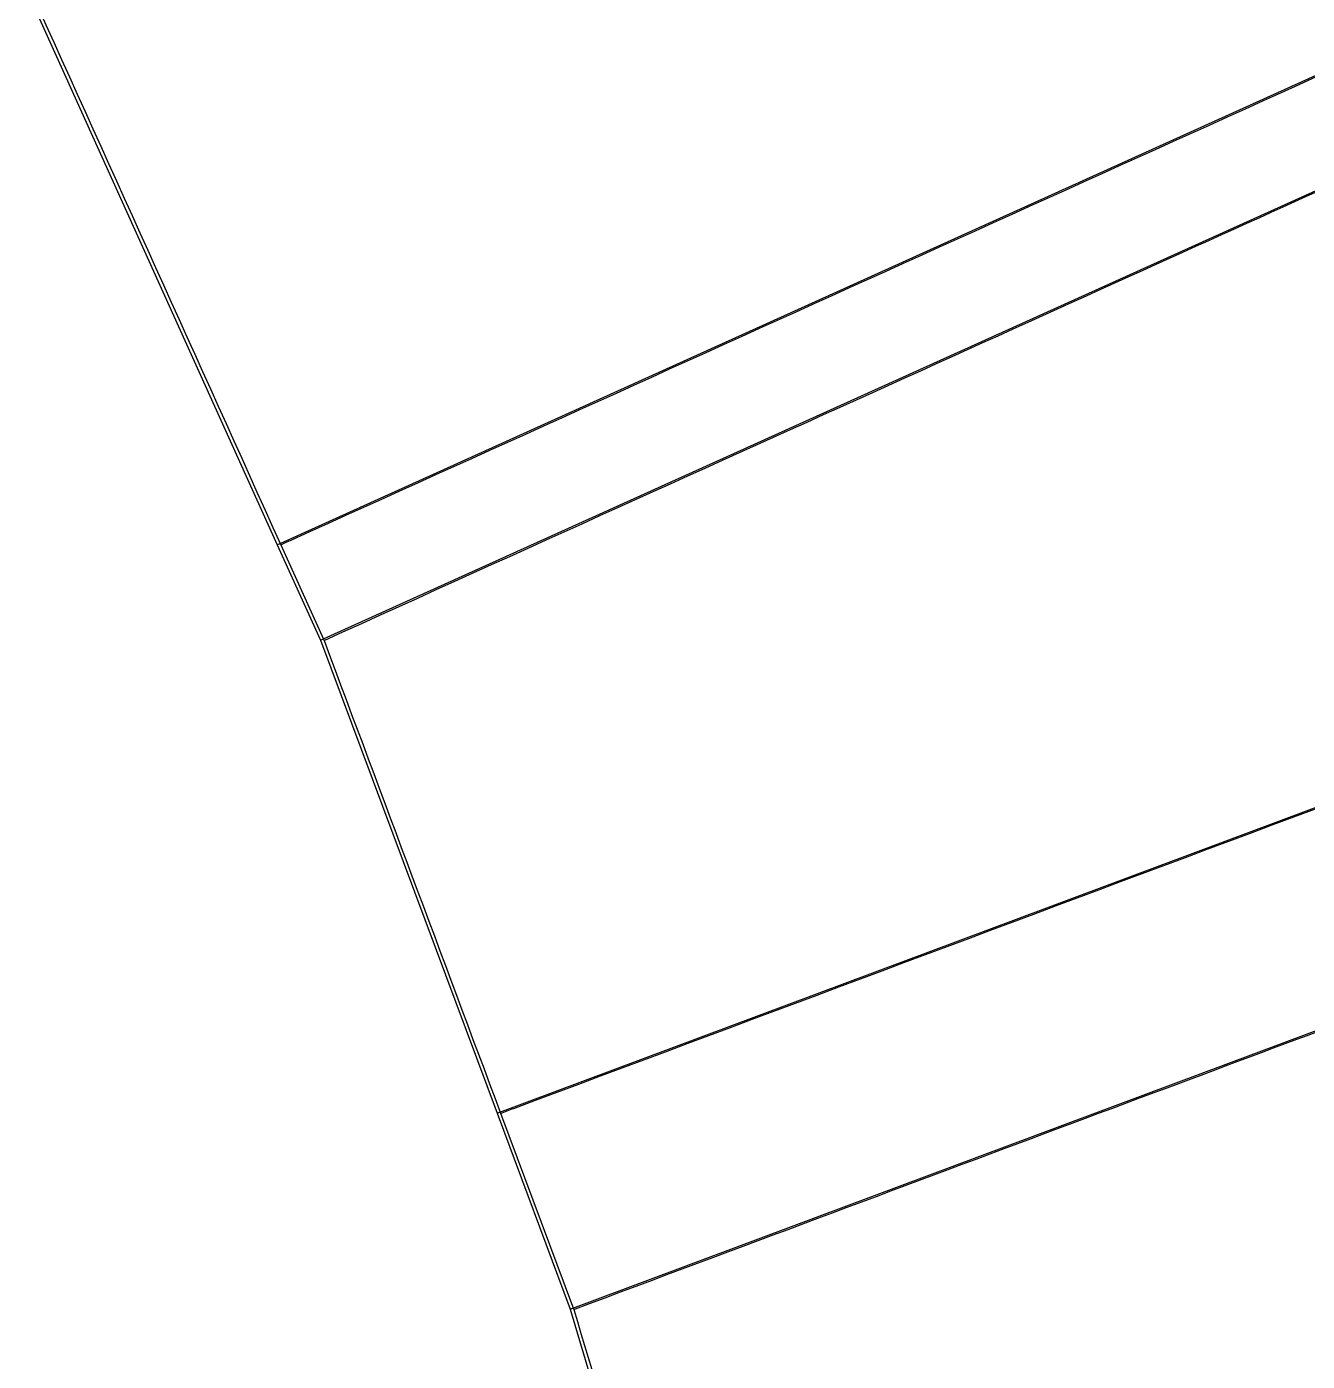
# Model space of a CAD drawing. Header units: metres. Extents: x 225018.4 to 225065.7, y 450831.4 to 450886.9.
# Drawn here: x 225054.32 to 225056.421, y 450880.941 to 450883.13 of the extents above; entities that cross this region are included whole.
import ezdxf

# ---------------------------------------------------------------- set-up
doc = ezdxf.new("R2010")
doc.units = ezdxf.units.M
doc.header["$MEASUREMENT"] = 0
doc.layers.add('사면1', color=7, linetype='Continuous')

msp = doc.modelspace()

# ---------------------------------------------------------------- linework, layer by layer
at = {"layer": '사면1', "color": 53}
for p, q in [((225054.7312, 450882.2806, 166.6915), (225058.5453, 450884.0041, 169.4818)), ((225054.3202, 450883.1903, 166.4005), (225054.7312, 450882.2806, 166.6915)), ((225055.0918, 450881.3482, 166.9833), (225059.6856, 450883.0639, 170.2525)), ((225054.8021, 450882.1238, 166.7417), (225056.4696, 450882.8773, 167.9616)), ((225054.8021, 450882.1238, 166.7417), (225055.0918, 450881.3482, 166.9833)), ((225055.2119, 450881.0267, 167.0834), (225056.6317, 450881.557, 168.0939)), ((225055.2119, 450881.0267, 167.0834), (225055.4, 450880.3974, 167.2752))]:
    msp.add_line(p, q, dxfattribs=at)
at = {"layer": '사면1', "color": 53, "extrusion": (-0.588315, -0.007156, 0.8086)}
for p, q in [((225054.7312, 450882.2806, 166.6915), (225058.5453, 450884.0041, 169.4818)), ((225054.8021, 450882.1238, 166.7417), (225056.4696, 450882.8773, 167.9616)), ((225054.7312, 450882.2806, 166.6915), (225054.8021, 450882.1238, 166.7417))]:
    msp.add_line(p, q, dxfattribs=at)
at = {"layer": '사면1', "color": 53, "extrusion": (-0.587518, 0.032422, 0.808561)}
for p, q in [((225055.0918, 450881.3482, 166.9833), (225059.6856, 450883.0639, 170.2525)), ((225055.2119, 450881.0267, 167.0834), (225056.6317, 450881.557, 168.0939)), ((225055.0918, 450881.3482, 166.9833), (225055.2119, 450881.0267, 167.0834))]:
    msp.add_line(p, q, dxfattribs=at)
at = {"layer": '사면1', "color": 53, "extrusion": (0.588315, 0.007156, -0.8086)}
msp.add_line((225054.7371, 450882.2807, 166.6835), (225054.8077, 450882.1244, 166.7334), dxfattribs=at)
at = {"layer": '사면1', "color": 53, "extrusion": (0.587518, -0.032422, -0.808561)}
msp.add_line((225055.0976, 450881.3479, 166.9752), (225055.2175, 450881.027, 167.0752), dxfattribs=at)
at = {"layer": '사면1', "color": 53}
for points, knots in [([(225054.7371, 450882.2807, 166.6835), (225054.7431, 450882.2834, 166.6879), (225054.7492, 450882.2861, 166.6923), (225055.3849, 450882.5734, 167.1573), (225056.0145, 450882.858, 167.618), (225057.2799, 450883.4298, 168.5437), (225057.9156, 450883.7171, 169.0087), (225058.5513, 450884.0044, 169.4738)], [0.050305, 0.050305, 0.050305, 0.050305, 0.07412, 0.07412, 2.565479, 2.565479, 5.080697, 5.080697, 5.080697, 5.080697]), ([(225054.7371, 450882.2807, 166.6835), (225054.7431, 450882.2834, 166.6879), (225054.7492, 450882.2861, 166.6923), (225055.3849, 450882.5734, 167.1573), (225056.0145, 450882.858, 167.618), (225057.2799, 450883.4298, 168.5437), (225057.9156, 450883.7171, 169.0087), (225058.5513, 450884.0044, 169.4738)], [0.050305, 0.050305, 0.050305, 0.050305, 0.07412, 0.07412, 2.565479, 2.565479, 5.080697, 5.080697, 5.080697, 5.080697]), ([(225054.3261, 450883.1905, 166.3924), (225054.3261, 450883.1904, 166.3925), (225054.3261, 450883.1904, 166.3925), (225054.3261, 450883.1904, 166.3925), (225054.4631, 450882.8872, 166.4895), (225054.6001, 450882.5839, 166.5865), (225054.7371, 450882.2807, 166.6835)], [-0.000105, -0.000105, -0.000105, -0.000105, 0, 0, 0, 1.039764, 1.039764, 1.039764, 1.039764]), ([(225055.0976, 450881.3479, 166.9752), (225055.1049, 450881.3506, 166.9804), (225055.1121, 450881.3533, 166.9855), (225055.8778, 450881.6393, 167.5304), (225056.6362, 450881.9227, 168.0701), (225058.1569, 450882.4907, 169.1523), (225058.9292, 450882.7792, 169.7019), (225059.6913, 450883.0639, 170.2442)], [0.059338, 0.059338, 0.059338, 0.059338, 0.087215, 0.087215, 3.003524, 3.003524, 5.934927, 5.934927, 5.934927, 5.934927]), ([(225055.0976, 450881.3479, 166.9752), (225055.1049, 450881.3506, 166.9804), (225055.1121, 450881.3533, 166.9855), (225055.8778, 450881.6393, 167.5304), (225056.6362, 450881.9227, 168.0701), (225058.1569, 450882.4907, 169.1523), (225058.9292, 450882.7792, 169.7019), (225059.6913, 450883.0639, 170.2442)], [0.059338, 0.059338, 0.059338, 0.059338, 0.087215, 0.087215, 3.003524, 3.003524, 5.934927, 5.934927, 5.934927, 5.934927]), ([(225054.808, 450882.1237, 166.7337), (225055.4693, 450882.4226, 167.2174), (225056.0679, 450882.6931, 167.6553), (225056.4631, 450882.8718, 167.9445), (225056.4693, 450882.8746, 167.949), (225056.4755, 450882.8773, 167.9535)], [0.051644, 0.051644, 0.051644, 0.051644, 2.677466, 2.677466, 2.719097, 2.719097, 2.719097, 2.719097]), ([(225054.808, 450882.1237, 166.7337), (225055.4693, 450882.4226, 167.2174), (225056.0679, 450882.6931, 167.6553), (225056.4631, 450882.8718, 167.9445), (225056.4693, 450882.8746, 167.949), (225056.4755, 450882.8773, 167.9535)], [0.051644, 0.051644, 0.051644, 0.051644, 2.677466, 2.677466, 2.719097, 2.719097, 2.719097, 2.719097]), ([(225054.808, 450882.1237, 166.7337), (225054.8081, 450882.1236, 166.7337), (225054.8081, 450882.1236, 166.7337), (225054.8081, 450882.1235, 166.7337), (225054.9046, 450881.865, 166.8142), (225055.0011, 450881.6064, 166.8947), (225055.0976, 450881.3479, 166.9752)], [-0.0001786, -0.0001786, -0.0001786, -0.0001786, 0, 0, 0, 0.8624085, 0.8624085, 0.8624085, 0.8624085]), ([(225055.4058, 450880.3967, 167.2671), (225055.4141, 450880.3992, 167.2729), (225055.4224, 450880.4017, 167.2786), (225056.2963, 450880.6631, 167.8867), (225057.1618, 450880.9219, 168.489), (225058.8945, 450881.4401, 169.6946), (225059.7826, 450881.7057, 170.3125), (225060.6487, 450881.9647, 170.9152)], [0.066249, 0.066249, 0.066249, 0.066249, 0.09732, 0.09732, 3.347721, 3.347721, 6.603734, 6.603734, 6.603734, 6.603734]), ([(225055.4058, 450880.3967, 167.2671), (225055.4141, 450880.3992, 167.2729), (225055.4224, 450880.4017, 167.2786), (225056.2963, 450880.6631, 167.8867), (225057.1618, 450880.9219, 168.489), (225058.8945, 450881.4401, 169.6946), (225059.7826, 450881.7057, 170.3125), (225060.6487, 450881.9647, 170.9152)], [0.066249, 0.066249, 0.066249, 0.066249, 0.09732, 0.09732, 3.347721, 3.347721, 6.603734, 6.603734, 6.603734, 6.603734]), ([(225055.2178, 450881.0262, 167.0754), (225055.7652, 450881.2307, 167.465), (225056.2663, 450881.418, 167.8216), (225056.6228, 450881.5511, 168.0753), (225056.6302, 450881.5539, 168.0805), (225056.6376, 450881.5567, 168.0858)], [0.060324, 0.060324, 0.060324, 0.060324, 2.177232, 2.177232, 2.222133, 2.222133, 2.222133, 2.222133]), ([(225055.2178, 450881.0262, 167.0754), (225055.7652, 450881.2307, 167.465), (225056.2663, 450881.418, 167.8216), (225056.6228, 450881.5511, 168.0753), (225056.6302, 450881.5539, 168.0805), (225056.6376, 450881.5567, 168.0858)], [0.060324, 0.060324, 0.060324, 0.060324, 2.177232, 2.177232, 2.222133, 2.222133, 2.222133, 2.222133]), ([(225055.2178, 450881.0262, 167.0754), (225055.2178, 450881.0261, 167.0754), (225055.2178, 450881.0261, 167.0754), (225055.2178, 450881.026, 167.0754), (225055.2805, 450880.8163, 167.1393), (225055.3432, 450880.6065, 167.2032), (225055.4058, 450880.3967, 167.2671)], [-0.0001782, -0.0001782, -0.0001782, -0.0001782, 0, 0, 0, 0.684218, 0.684218, 0.684218, 0.684218])]:
    msp.add_open_spline(points, degree=3, knots=knots, dxfattribs=at)
for points in [[(225054.8077, 450882.1244, 166.7334), (225054.8078, 450882.1242, 166.7335), (225054.8079, 450882.1239, 166.7336), (225054.808, 450882.1237, 166.7337)], [(225055.2175, 450881.027, 167.0752), (225055.2176, 450881.0267, 167.0752), (225055.2177, 450881.0265, 167.0753), (225055.2178, 450881.0262, 167.0754)]]:
    msp.add_open_spline(points, degree=3, dxfattribs=at)

doc.saveas('drawing.dxf')
